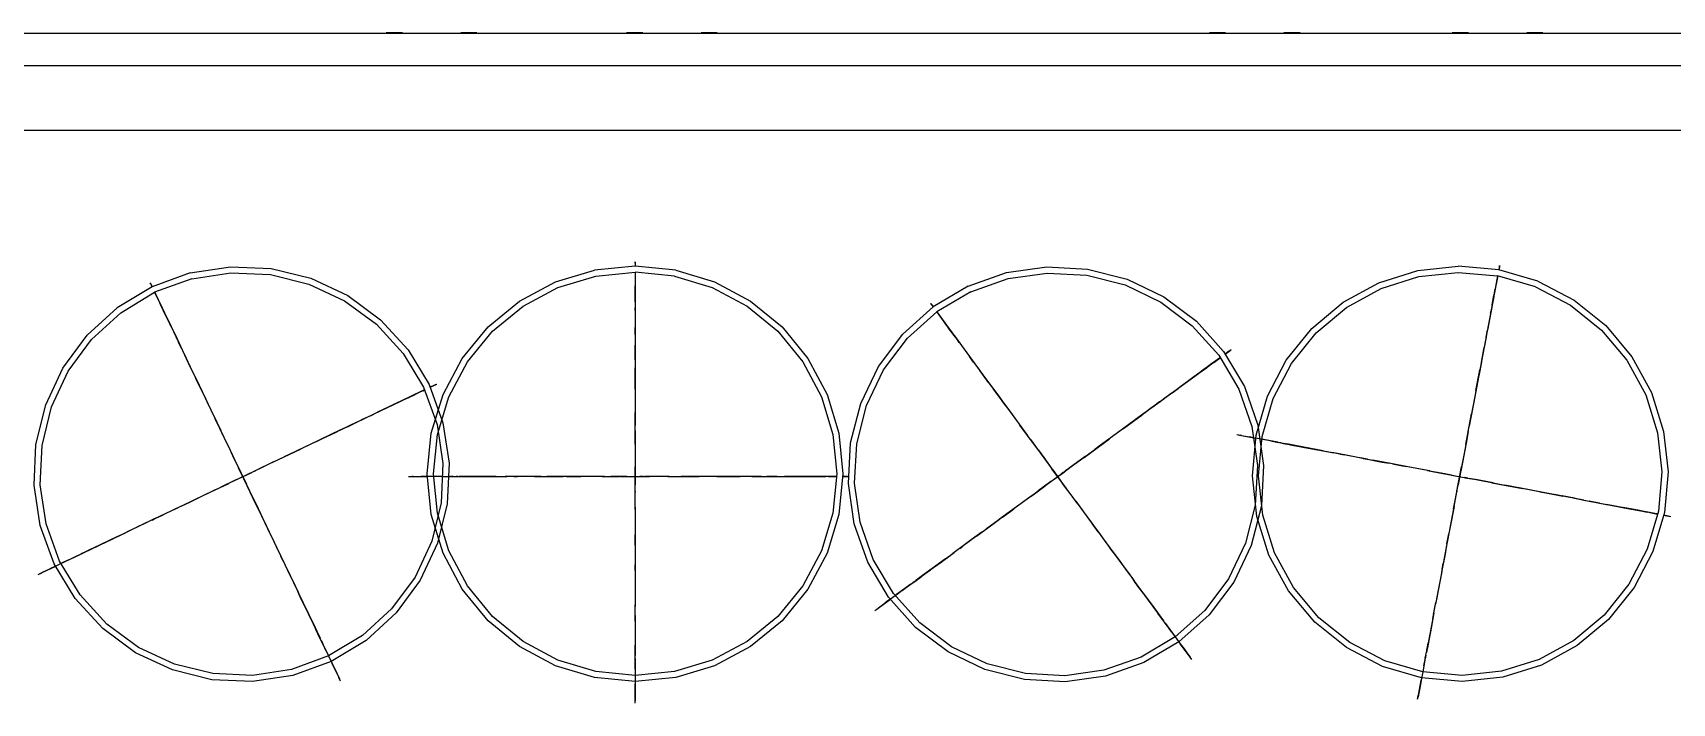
# Model space of a CAD drawing. Header units: metres. Extents: x -23 to 596, y -641 to 260.
# Drawn here: x 313.2 to 363.7, y -405 to -384.4 of the extents above; entities that cross this region are included whole.
import ezdxf

# ---------------------------------------------------------------- set-up
doc = ezdxf.new("R2010")
doc.units = ezdxf.units.M

msp = doc.modelspace()

# ---------------------------------------------------------------- linework, layer by layer
for p, q in [((272.294, -384.392), (397.281, -384.392)), ((324.128, -384.381), (324.128, -384.392)), ((324.628, -384.381), (324.128, -384.381)), ((324.628, -384.392), (324.628, -384.381)), ((326.421, -384.381), (326.421, -384.392)), ((326.921, -384.381), (326.421, -384.381)), ((326.921, -384.392), (326.921, -384.381)), ((331.533, -384.381), (331.533, -384.392)), ((332.033, -384.381), (331.533, -384.381)), ((332.033, -384.392), (332.033, -384.381)), ((333.826, -384.381), (333.826, -384.392)), ((334.326, -384.381), (333.826, -384.381)), ((334.326, -384.392), (334.326, -384.381)), ((349.485, -384.381), (349.485, -384.392)), ((349.985, -384.381), (349.485, -384.381)), ((349.985, -384.392), (349.985, -384.381)), ((351.778, -384.381), (351.778, -384.392)), ((352.278, -384.381), (351.778, -384.381)), ((352.278, -384.392), (352.278, -384.381)), ((356.968, -384.381), (356.968, -384.392)), ((357.468, -384.381), (356.968, -384.381)), ((357.468, -384.392), (357.468, -384.381)), ((359.261, -384.381), (359.261, -384.392)), ((359.761, -384.381), (359.261, -384.381)), ((359.761, -384.392), (359.761, -384.381)), ((273.294, -385.392), (397.281, -385.392)), ((328.603, -385.392), (328.603, -385.392)), ((328.603, -385.392), (329.603, -385.392)), ((329.603, -385.392), (329.603, -385.392)), ((353.96, -385.392), (353.96, -385.392)), ((353.96, -385.392), (354.96, -385.392)), ((354.96, -385.392), (354.96, -385.392)), ((397.281, -387.393), (274.424, -387.393)), ((318.092, -391.782), (316.912, -392.21)), ((318.092, -391.782), (319.333, -391.593)), ((318.139, -391.966), (319.343, -391.782)), ((319.333, -391.593), (320.587, -391.649)), ((319.343, -391.782), (320.56, -391.837)), ((320.56, -391.837), (321.742, -392.128)), ((320.587, -391.649), (321.805, -391.949)), ((329.345, -392.063), (330.546, -391.698)), ((329.418, -392.238), (330.583, -391.884)), ((331.795, -391.575), (330.546, -391.698)), ((330.583, -391.884), (331.795, -391.765)), ((331.795, -391.442), (331.795, -391.575)), ((331.795, -391.482), (331.795, -391.442)), ((331.795, -391.482), (331.795, -391.575)), ((331.795, -391.522), (331.795, -391.575)), ((331.795, -391.522), (331.795, -391.522)), ((331.795, -391.522), (331.795, -391.575)), ((333.044, -391.698), (331.795, -391.575)), ((333.007, -391.884), (331.795, -391.765)), ((331.795, -391.765), (331.795, -391.879)), ((331.795, -391.765), (331.795, -392.184)), ((331.795, -391.765), (331.795, -391.813)), ((331.795, -391.765), (331.795, -391.919)), ((331.795, -391.765), (331.795, -391.919)), ((331.795, -391.765), (331.795, -392.104)), ((331.795, -391.813), (331.795, -392.224)), ((331.795, -391.879), (331.795, -392.568)), ((333.007, -391.884), (334.172, -392.238)), ((333.044, -391.698), (334.245, -392.063)), ((342.056, -392.192), (343.24, -391.775)), ((343.24, -391.775), (344.483, -391.598)), ((343.285, -391.959), (344.491, -391.787)), ((344.483, -391.598), (345.736, -391.667)), ((344.491, -391.787), (345.707, -391.854)), ((345.707, -391.854), (346.887, -392.156)), ((345.736, -391.667), (346.951, -391.978)), ((354.706, -392.088), (355.904, -391.712)), ((354.781, -392.262), (355.943, -391.898)), ((355.904, -391.712), (357.152, -391.577)), ((355.943, -391.898), (357.153, -391.767)), ((358.402, -391.688), (357.152, -391.577)), ((357.153, -391.767), (358.366, -391.874)), ((358.366, -391.874), (358.289, -392.286)), ((358.366, -391.874), (358.303, -392.208)), ((358.366, -391.874), (358.338, -392.026)), ((358.366, -391.874), (358.338, -392.026)), ((358.366, -391.874), (358.345, -391.987)), ((358.366, -391.874), (358.357, -391.922)), ((359.535, -392.217), (358.366, -391.874)), ((358.426, -391.557), (358.402, -391.688)), ((358.419, -391.596), (358.402, -391.688)), ((358.412, -391.635), (358.402, -391.688)), ((358.412, -391.635), (358.402, -391.688)), ((359.606, -392.041), (358.402, -391.688)), ((358.412, -391.635), (358.412, -391.635)), ((358.419, -391.596), (358.426, -391.557)), ((316.912, -392.21), (315.839, -392.859)), ((315.952, -393.011), (316.994, -392.38)), ((316.855, -392.089), (316.912, -392.21)), ((316.872, -392.125), (316.855, -392.089)), ((316.872, -392.125), (316.912, -392.21)), ((316.889, -392.161), (316.912, -392.21)), ((316.889, -392.161), (316.889, -392.161)), ((316.889, -392.161), (316.912, -392.21)), ((318.139, -391.966), (316.994, -392.38)), ((316.994, -392.38), (317.043, -392.484)), ((316.994, -392.38), (317.175, -392.759)), ((316.994, -392.38), (317.015, -392.424)), ((316.994, -392.38), (317.06, -392.52)), ((316.994, -392.38), (317.06, -392.52)), ((316.994, -392.38), (317.14, -392.687)), ((321.742, -392.128), (322.845, -392.644)), ((321.805, -391.949), (322.942, -392.481)), ((328.238, -392.654), (329.345, -392.063)), ((328.344, -392.812), (329.418, -392.238)), ((331.795, -392.104), (331.795, -392.859)), ((331.795, -392.224), (331.795, -392.184)), ((331.795, -392.422), (331.795, -392.184)), ((331.795, -392.184), (331.795, -392.714)), ((331.795, -392.674), (331.795, -392.383)), ((331.795, -392.568), (331.795, -392.383)), ((334.172, -392.238), (335.247, -392.812)), ((334.245, -392.063), (335.352, -392.654)), ((342.056, -392.192), (340.976, -392.831)), ((342.136, -392.363), (341.088, -392.984)), ((342.136, -392.363), (343.285, -391.959)), ((346.887, -392.156), (347.985, -392.683)), ((346.951, -391.978), (348.083, -392.521)), ((353.605, -392.69), (354.706, -392.088)), ((353.712, -392.847), (354.781, -392.262)), ((358.303, -392.208), (358.163, -392.95)), ((358.289, -392.286), (358.19, -392.807)), ((358.345, -391.987), (358.217, -392.664)), ((358.244, -392.52), (358.289, -392.286)), ((358.357, -391.922), (358.281, -392.325)), ((358.281, -392.325), (358.289, -392.286)), ((359.535, -392.217), (360.615, -392.78)), ((359.606, -392.041), (360.718, -392.622)), ((314.912, -393.706), (315.839, -392.859)), ((317.015, -392.424), (317.192, -392.794)), ((317.043, -392.484), (317.34, -393.105)), ((317.14, -392.687), (317.466, -393.368)), ((317.192, -392.794), (317.175, -392.759)), ((317.278, -392.974), (317.175, -392.759)), ((317.175, -392.759), (317.403, -393.237)), ((322.845, -392.644), (323.826, -393.366)), ((322.942, -392.481), (323.953, -393.225)), ((327.268, -393.45), (328.238, -392.654)), ((327.402, -393.584), (328.344, -392.812)), ((331.795, -392.422), (331.795, -392.939)), ((331.795, -392.674), (331.795, -392.913)), ((331.795, -392.687), (331.795, -392.714)), ((331.795, -392.687), (331.795, -393.336)), ((331.795, -392.939), (331.795, -392.859)), ((331.795, -392.913), (331.795, -393.465)), ((335.247, -392.812), (336.188, -393.584)), ((335.352, -392.654), (336.322, -393.45)), ((340.976, -392.831), (340.042, -393.668)), ((340.897, -392.723), (340.976, -392.831)), ((340.921, -392.756), (340.897, -392.723)), ((340.921, -392.756), (340.976, -392.831)), ((340.944, -392.788), (340.976, -392.831)), ((340.944, -392.788), (340.944, -392.788)), ((340.944, -392.788), (340.976, -392.831)), ((347.985, -392.683), (348.959, -393.414)), ((348.083, -392.521), (349.087, -393.274)), ((352.643, -393.496), (353.605, -392.69)), ((352.778, -393.628), (353.712, -392.847)), ((358.195, -392.781), (358.075, -393.418)), ((358.244, -392.52), (358.148, -393.028)), ((358.198, -392.768), (358.153, -393.003)), ((358.195, -392.781), (358.19, -392.807)), ((358.198, -392.768), (358.252, -392.481)), ((358.217, -392.664), (358.252, -392.481)), ((360.615, -392.78), (361.563, -393.544)), ((360.718, -392.622), (361.696, -393.409)), ((315.053, -393.832), (315.952, -393.011)), ((317.386, -393.201), (317.26, -392.938)), ((317.34, -393.105), (317.26, -392.938)), ((317.278, -392.974), (317.5, -393.44)), ((317.386, -393.201), (317.489, -393.416)), ((317.392, -393.213), (317.403, -393.237)), ((317.392, -393.213), (317.672, -393.798)), ((317.5, -393.44), (317.466, -393.368)), ((317.489, -393.416), (317.727, -393.914)), ((323.826, -393.366), (324.648, -394.265)), ((323.953, -393.225), (324.799, -394.151)), ((331.795, -393.336), (331.795, -394.17)), ((340.181, -393.796), (341.088, -392.984)), ((341.088, -392.984), (341.156, -393.076)), ((341.088, -392.984), (341.336, -393.322)), ((341.088, -392.984), (341.117, -393.023)), ((341.088, -392.984), (341.179, -393.108)), ((341.088, -392.984), (341.179, -393.108)), ((341.088, -392.984), (341.289, -393.258)), ((341.117, -393.023), (341.359, -393.354)), ((341.156, -393.076), (341.563, -393.631)), ((341.289, -393.258), (341.735, -393.866)), ((341.359, -393.354), (341.336, -393.322)), ((341.477, -393.514), (341.336, -393.322)), ((341.336, -393.322), (341.649, -393.749)), ((348.959, -393.414), (349.772, -394.321)), ((349.087, -393.274), (349.924, -394.209)), ((358.075, -393.418), (357.92, -394.238)), ((358.153, -393.003), (358.051, -393.545)), ((358.148, -393.028), (358.163, -392.95)), ((361.696, -393.409), (362.501, -394.371)), ((314.169, -394.717), (314.912, -393.706)), ((314.331, -394.813), (315.053, -393.832)), ((317.672, -393.798), (318.031, -394.551)), ((317.822, -394.114), (317.727, -393.914)), ((326.472, -394.421), (327.268, -393.45)), ((326.63, -394.526), (327.402, -393.584)), ((331.795, -393.686), (331.795, -393.465)), ((331.795, -393.686), (331.795, -394.007)), ((336.188, -393.584), (336.961, -394.526)), ((336.322, -393.45), (337.118, -394.421)), ((339.288, -394.672), (340.042, -393.668)), ((339.45, -394.771), (340.181, -393.796)), ((341.626, -393.717), (341.453, -393.482)), ((341.563, -393.631), (341.453, -393.482)), ((341.477, -393.514), (341.782, -393.93)), ((341.626, -393.717), (341.767, -393.91)), ((341.634, -393.728), (341.649, -393.749)), ((341.634, -393.728), (342.017, -394.251)), ((341.782, -393.93), (341.735, -393.866)), ((341.767, -393.91), (342.093, -394.355)), ((351.856, -394.473), (352.643, -393.496)), ((352.015, -394.577), (352.778, -393.628)), ((358.01, -393.762), (357.95, -394.078)), ((358.01, -393.762), (358.051, -393.545)), ((361.563, -393.544), (362.345, -394.478)), ((317.822, -394.114), (317.961, -394.404)), ((318.159, -394.819), (317.961, -394.404)), ((324.648, -394.265), (325.278, -395.307)), ((324.799, -394.151), (325.449, -395.225)), ((325.881, -395.527), (326.472, -394.421)), ((331.795, -394.467), (331.795, -394.007)), ((331.795, -394.17), (331.795, -394.713)), ((337.118, -394.421), (337.71, -395.527)), ((342.017, -394.251), (342.51, -394.924)), ((342.224, -394.533), (342.093, -394.355)), ((349.8, -394.407), (349.245, -394.814)), ((349.816, -394.396), (349.522, -394.611)), ((349.816, -394.396), (349.555, -394.587)), ((349.619, -394.54), (349.816, -394.396)), ((349.816, -394.396), (349.768, -394.431)), ((349.768, -394.431), (349.816, -394.396)), ((349.772, -394.321), (350.392, -395.369)), ((349.816, -394.396), (349.8, -394.407)), ((349.924, -394.209), (350.563, -395.289)), ((349.969, -394.284), (350.153, -394.149)), ((349.969, -394.284), (350.121, -394.172)), ((349.969, -394.284), (350.089, -394.196)), ((350.089, -394.196), (349.969, -394.284)), ((350.089, -394.196), (350.089, -394.196)), ((350.121, -394.172), (350.153, -394.149)), ((357.92, -394.238), (357.819, -394.772)), ((357.865, -394.53), (357.95, -394.078)), ((362.501, -394.371), (363.104, -395.472)), ((313.637, -395.853), (314.169, -394.717)), ((313.815, -395.916), (314.331, -394.813)), ((318.031, -394.551), (318.265, -395.041)), ((318.159, -394.819), (318.326, -395.167)), ((326.056, -395.6), (326.63, -394.526)), ((331.795, -394.467), (331.795, -394.854)), ((331.795, -394.833), (331.795, -394.713)), ((331.795, -394.725), (331.795, -395.783)), ((331.795, -394.725), (331.795, -395.093)), ((331.795, -395.362), (331.795, -394.833)), ((331.795, -394.854), (331.795, -395.093)), ((336.961, -394.526), (337.535, -395.6)), ((338.746, -395.804), (339.288, -394.672)), ((338.924, -395.869), (339.45, -394.771)), ((342.224, -394.533), (342.414, -394.792)), ((342.686, -395.163), (342.414, -394.792)), ((342.51, -394.924), (342.832, -395.362)), ((348.625, -395.269), (349.149, -394.885)), ((349.362, -394.728), (348.946, -395.034)), ((349.159, -394.877), (348.966, -395.019)), ((349.619, -394.54), (349.01, -394.987)), ((349.555, -394.587), (349.127, -394.901)), ((349.149, -394.885), (349.127, -394.901)), ((349.159, -394.877), (349.394, -394.705)), ((349.394, -394.705), (349.245, -394.814)), ((349.362, -394.728), (349.555, -394.587)), ((349.555, -394.587), (349.522, -394.611)), ((351.275, -395.586), (351.856, -394.473)), ((351.451, -395.656), (352.015, -394.577)), ((357.817, -394.783), (357.62, -395.822)), ((357.698, -395.409), (357.797, -394.889)), ((357.817, -394.783), (357.748, -395.144)), ((357.793, -394.909), (357.748, -395.144)), ((357.865, -394.53), (357.793, -394.909)), ((357.797, -394.889), (357.819, -394.772)), ((362.345, -394.478), (362.929, -395.546)), ((318.317, -395.148), (318.265, -395.041)), ((318.27, -395.051), (318.726, -396.006)), ((318.27, -395.051), (318.429, -395.383)), ((318.545, -395.626), (318.317, -395.148)), ((318.326, -395.167), (318.429, -395.383)), ((325.29, -395.397), (324.669, -395.694)), ((325.308, -395.389), (324.979, -395.546)), ((325.308, -395.389), (325.015, -395.528)), ((325.087, -395.494), (325.308, -395.389)), ((325.308, -395.389), (325.254, -395.414)), ((325.254, -395.414), (325.308, -395.389)), ((325.278, -395.307), (325.693, -396.452)), ((325.308, -395.389), (325.29, -395.397)), ((325.449, -395.225), (325.876, -396.405)), ((325.479, -395.307), (325.684, -395.209)), ((325.479, -395.307), (325.649, -395.226)), ((325.479, -395.307), (325.613, -395.243)), ((325.613, -395.243), (325.479, -395.307)), ((325.613, -395.243), (325.613, -395.243)), ((325.649, -395.226), (325.684, -395.209)), ((331.795, -395.362), (331.795, -395.548)), ((342.686, -395.163), (342.914, -395.475)), ((342.902, -395.458), (342.832, -395.362)), ((342.838, -395.371), (343.464, -396.224)), ((342.838, -395.371), (343.056, -395.668)), ((347.952, -395.762), (348.625, -395.269)), ((348.343, -395.475), (348.521, -395.345)), ((348.966, -395.019), (348.521, -395.345)), ((349.01, -394.987), (348.946, -395.034)), ((350.392, -395.369), (350.796, -396.518)), ((350.563, -395.289), (350.98, -396.473)), ((357.698, -395.409), (357.664, -395.592)), ((313.336, -397.072), (313.637, -395.853)), ((313.524, -397.099), (313.815, -395.916)), ((318.545, -395.626), (318.625, -395.794)), ((318.625, -395.794), (318.905, -396.379)), ((324.357, -395.843), (323.86, -396.081)), ((323.976, -396.025), (324.561, -395.745)), ((324.8, -395.631), (324.334, -395.854)), ((324.406, -395.82), (324.334, -395.854)), ((324.573, -395.74), (324.357, -395.843)), ((325.087, -395.494), (324.406, -395.82)), ((325.015, -395.528), (324.537, -395.757)), ((324.561, -395.745), (324.537, -395.757)), ((324.573, -395.74), (324.836, -395.614)), ((324.836, -395.614), (324.669, -395.694)), ((324.8, -395.631), (325.015, -395.528)), ((325.015, -395.528), (324.979, -395.546)), ((325.516, -396.728), (325.881, -395.527)), ((325.702, -396.765), (326.056, -395.6)), ((331.795, -395.548), (331.795, -396.197)), ((331.795, -395.783), (331.795, -396.482)), ((337.535, -395.6), (337.888, -396.765)), ((337.71, -395.527), (338.074, -396.728)), ((338.434, -397.019), (338.746, -395.804)), ((338.621, -397.048), (338.924, -395.869)), ((343.215, -395.885), (342.902, -395.458)), ((342.914, -395.475), (343.056, -395.668)), ((343.215, -395.885), (343.325, -396.035)), ((347.713, -395.937), (347.401, -396.166)), ((347.952, -395.762), (347.514, -396.083)), ((347.713, -395.937), (348.084, -395.666)), ((348.343, -395.475), (348.084, -395.666)), ((350.922, -396.79), (351.275, -395.586)), ((351.108, -396.825), (351.451, -395.656)), ((357.62, -395.822), (357.491, -396.509)), ((357.664, -395.592), (357.543, -396.229)), ((362.929, -395.546), (363.294, -396.708)), ((363.104, -395.472), (363.479, -396.67)), ((318.726, -396.006), (319.028, -396.636)), ((318.859, -396.284), (318.905, -396.379)), ((319.276, -397.156), (318.859, -396.284)), ((323.223, -396.385), (322.733, -396.619)), ((322.955, -396.513), (323.37, -396.315)), ((323.223, -396.385), (323.976, -396.025)), ((323.66, -396.176), (323.37, -396.315)), ((323.66, -396.176), (323.86, -396.081)), ((325.693, -396.452), (325.876, -397.656)), ((325.876, -396.405), (326.066, -397.646)), ((331.795, -396.091), (331.795, -396.197)), ((331.795, -397.058), (331.795, -396.091)), ((343.325, -396.035), (343.709, -396.558)), ((343.464, -396.224), (343.877, -396.788)), ((347.505, -396.09), (346.652, -396.715)), ((346.991, -396.467), (347.418, -396.153)), ((347.505, -396.09), (347.209, -396.307)), ((347.209, -396.307), (347.401, -396.166)), ((347.514, -396.083), (347.418, -396.153)), ((357.384, -397.075), (357.563, -396.125)), ((357.563, -396.125), (357.543, -396.229)), ((319.099, -396.786), (319.028, -396.636)), ((319.099, -396.786), (319.258, -397.117)), ((322.723, -396.624), (321.768, -397.08)), ((321.98, -396.979), (322.147, -396.899)), ((322.147, -396.899), (322.625, -396.671)), ((322.723, -396.624), (322.391, -396.783)), ((322.391, -396.783), (322.606, -396.68)), ((322.955, -396.513), (322.606, -396.68)), ((322.733, -396.619), (322.625, -396.671)), ((325.393, -397.977), (325.516, -396.728)), ((325.583, -397.977), (325.702, -396.765)), ((331.795, -396.647), (331.795, -396.482)), ((331.795, -396.647), (331.795, -397.015)), ((337.888, -396.765), (338.008, -397.977)), ((338.074, -396.728), (338.197, -397.977)), ((343.646, -396.473), (343.709, -396.558)), ((344.217, -397.252), (343.646, -396.473)), ((343.975, -396.921), (343.877, -396.788)), ((343.975, -396.921), (344.192, -397.218)), ((345.624, -397.469), (346.404, -396.897)), ((346.652, -396.715), (346.088, -397.128)), ((346.841, -396.576), (346.318, -396.96)), ((346.318, -396.96), (346.404, -396.897)), ((346.841, -396.576), (346.991, -396.467)), ((350.334, -396.767), (350.412, -396.782)), ((350.334, -396.767), (350.451, -396.789)), ((350.412, -396.782), (350.464, -396.791)), ((350.477, -396.794), (350.451, -396.789)), ((350.464, -396.791), (350.919, -396.878)), ((350.477, -396.794), (350.724, -396.841)), ((350.845, -396.863), (350.724, -396.841)), ((350.796, -396.518), (350.968, -397.724)), ((350.811, -398.04), (350.922, -396.79)), ((351.18, -396.927), (350.919, -396.878)), ((350.98, -396.473), (351.157, -397.715)), ((351.001, -398.038), (351.108, -396.825)), ((351.154, -396.922), (351.101, -396.912)), ((351.596, -397.005), (351.154, -396.922)), ((351.364, -396.962), (351.18, -396.927)), ((357.46, -396.672), (357.392, -397.033)), ((357.46, -396.672), (357.491, -396.509)), ((363.294, -396.708), (363.425, -397.919)), ((363.479, -396.67), (363.614, -397.917)), ((313.28, -398.326), (313.336, -397.072)), ((313.469, -398.315), (313.524, -397.099)), ((319.258, -397.117), (319.52, -397.665)), ((319.276, -397.156), (319.396, -397.407)), ((319.396, -397.407), (319.579, -397.789)), ((320.618, -397.63), (321.49, -397.213)), ((320.656, -397.612), (320.988, -397.453)), ((321.138, -397.382), (320.988, -397.453)), ((321.768, -397.08), (321.138, -397.382)), ((321.98, -396.979), (321.395, -397.259)), ((321.395, -397.259), (321.49, -397.213)), ((331.795, -397.015), (331.795, -397.622)), ((331.795, -397.058), (331.795, -397.336)), ((331.795, -397.336), (331.795, -397.76)), ((338.365, -398.273), (338.434, -397.019)), ((338.555, -398.264), (338.621, -397.048)), ((344.192, -397.218), (344.551, -397.707)), ((344.217, -397.252), (344.382, -397.477)), ((345.658, -397.444), (345.169, -397.803)), ((345.658, -397.444), (345.955, -397.226)), ((346.088, -397.128), (345.955, -397.226)), ((351.364, -396.962), (351.614, -397.009)), ((351.596, -397.005), (351.921, -397.067)), ((351.689, -397.023), (351.614, -397.009)), ((351.689, -397.023), (351.82, -397.048)), ((351.765, -397.037), (352.069, -397.095)), ((351.765, -397.037), (351.82, -397.048)), ((351.776, -397.039), (352.058, -397.093)), ((351.83, -397.05), (351.776, -397.039)), ((351.83, -397.05), (352.069, -397.095)), ((351.843, -397.052), (352.091, -397.099)), ((351.843, -397.052), (351.869, -397.057)), ((352.13, -397.106), (351.869, -397.057)), ((352.429, -397.163), (351.921, -397.067)), ((352.058, -397.093), (352.416, -397.16)), ((352.091, -397.099), (352.429, -397.163)), ((352.13, -397.106), (352.13, -397.106)), ((352.989, -397.269), (352.13, -397.106)), ((352.416, -397.16), (352.817, -397.236)), ((352.817, -397.236), (353.164, -397.302)), ((352.947, -397.261), (353.316, -397.33)), ((352.947, -397.261), (353.164, -397.302)), ((352.989, -397.269), (353.262, -397.32)), ((353.509, -397.367), (353.262, -397.32)), ((353.696, -397.402), (353.316, -397.33)), ((353.522, -397.369), (353.509, -397.367)), ((353.522, -397.369), (353.639, -397.392)), ((354.108, -397.48), (353.639, -397.392)), ((353.956, -397.451), (353.696, -397.402)), ((354.227, -397.503), (353.956, -397.451)), ((357.332, -397.348), (357.253, -397.765)), ((357.392, -397.033), (357.279, -397.63)), ((357.384, -397.075), (357.332, -397.348)), ((319.303, -398.258), (319.985, -397.933)), ((319.479, -398.174), (319.941, -397.953)), ((319.52, -397.665), (319.635, -397.906)), ((319.904, -398.47), (319.579, -397.789)), ((319.599, -397.832), (319.821, -398.295)), ((319.599, -397.832), (319.599, -397.832)), ((319.619, -397.873), (319.599, -397.832)), ((319.646, -397.931), (319.619, -397.873)), ((319.635, -397.906), (319.646, -397.931)), ((319.868, -397.988), (320.109, -397.873)), ((319.941, -397.953), (319.901, -397.972)), ((319.941, -397.953), (319.941, -397.953)), ((320.367, -397.75), (319.985, -397.933)), ((320.656, -397.612), (320.109, -397.873)), ((320.618, -397.63), (320.367, -397.75)), ((325.876, -397.656), (325.822, -398.872)), ((326.066, -397.646), (326.009, -398.9)), ((331.795, -397.622), (331.795, -397.889)), ((331.795, -398.515), (331.795, -397.76)), ((331.795, -397.807), (331.795, -398.32)), ((331.795, -397.807), (331.795, -397.807)), ((331.795, -397.852), (331.795, -397.807)), ((331.795, -397.916), (331.795, -397.852)), ((331.795, -397.889), (331.795, -397.916)), ((344.382, -397.477), (344.632, -397.818)), ((344.449, -398.33), (345.058, -397.884)), ((344.551, -397.707), (344.709, -397.923)), ((344.606, -398.215), (345.019, -397.912)), ((345.079, -398.427), (344.632, -397.818)), ((344.661, -397.857), (344.964, -398.271)), ((344.661, -397.857), (344.661, -397.857)), ((344.687, -397.893), (344.661, -397.857)), ((344.725, -397.945), (344.687, -397.893)), ((344.709, -397.923), (344.725, -397.945)), ((344.983, -397.939), (344.931, -397.977)), ((344.931, -397.977), (344.954, -397.96)), ((344.954, -397.96), (345.169, -397.803)), ((345.019, -397.912), (344.983, -397.939)), ((345.019, -397.912), (345.019, -397.912)), ((345.399, -397.633), (345.058, -397.884)), ((345.624, -397.469), (345.399, -397.633)), ((350.968, -397.724), (350.901, -398.94)), ((351.157, -397.715), (351.088, -398.968)), ((354.355, -397.527), (354.108, -397.48)), ((354.151, -397.488), (354.249, -397.507)), ((354.281, -397.513), (354.151, -397.488)), ((354.227, -397.503), (354.411, -397.537)), ((354.249, -397.507), (354.813, -397.613)), ((354.281, -397.513), (354.411, -397.537)), ((354.355, -397.527), (354.524, -397.559)), ((354.85, -397.62), (354.524, -397.559)), ((354.813, -397.613), (355.019, -397.652)), ((355.123, -397.672), (354.85, -397.62)), ((355.648, -397.771), (355.019, -397.652)), ((355.123, -397.672), (355.435, -397.731)), ((355.435, -397.731), (355.552, -397.753)), ((356.203, -397.876), (355.552, -397.753)), ((356.272, -397.889), (355.648, -397.771)), ((356.203, -397.876), (356.463, -397.925)), ((356.272, -397.889), (356.728, -397.975)), ((356.893, -398.006), (356.463, -397.925)), ((357.113, -398.507), (357.253, -397.765)), ((357.244, -397.812), (357.149, -398.316)), ((357.224, -397.919), (357.236, -397.856)), ((357.229, -397.892), (357.224, -397.919)), ((357.279, -397.63), (357.229, -397.892)), ((357.236, -397.856), (357.244, -397.812)), ((357.244, -397.812), (357.244, -397.812)), ((363.425, -397.919), (363.317, -399.132)), ((363.614, -397.917), (363.503, -399.167)), ((313.469, -399.566), (313.28, -398.326)), ((313.653, -399.519), (313.469, -398.315)), ((318.861, -398.469), (318.288, -398.744)), ((318.798, -398.5), (319.037, -398.386)), ((318.861, -398.469), (319.28, -398.27)), ((319.431, -398.197), (319.037, -398.386)), ((319.303, -398.258), (319.28, -398.27)), ((319.479, -398.174), (319.431, -398.197)), ((319.479, -398.174), (319.479, -398.174)), ((319.844, -398.343), (319.821, -398.295)), ((319.821, -398.295), (319.821, -398.295)), ((319.901, -397.972), (319.843, -398)), ((319.843, -398), (319.868, -397.988)), ((320.032, -398.737), (319.844, -398.343)), ((319.904, -398.47), (319.916, -398.494)), ((324.811, -398.064), (324.89, -398.064)), ((324.811, -398.064), (324.93, -398.064)), ((324.89, -398.064), (324.943, -398.064)), ((324.956, -398.064), (324.93, -398.064)), ((324.943, -398.064), (325.407, -398.064)), ((324.956, -398.064), (325.208, -398.064)), ((325.402, -398.064), (325.208, -398.064)), ((325.516, -399.226), (325.393, -397.977)), ((325.672, -398.064), (325.407, -398.064)), ((325.702, -399.189), (325.583, -397.977)), ((325.645, -398.064), (325.591, -398.064)), ((325.858, -398.064), (325.645, -398.064)), ((325.859, -398.064), (325.672, -398.064)), ((325.859, -398.064), (326.113, -398.064)), ((326.095, -398.064), (326.047, -398.064)), ((326.095, -398.064), (326.426, -398.064)), ((326.19, -398.064), (326.113, -398.064)), ((326.19, -398.064), (326.323, -398.064)), ((326.268, -398.064), (326.577, -398.064)), ((326.268, -398.064), (326.323, -398.064)), ((326.279, -398.064), (326.566, -398.064)), ((326.334, -398.064), (326.279, -398.064)), ((326.334, -398.064), (326.577, -398.064)), ((326.347, -398.064), (326.599, -398.064)), ((326.347, -398.064), (326.373, -398.064)), ((326.638, -398.064), (326.373, -398.064)), ((326.943, -398.064), (326.426, -398.064)), ((326.566, -398.064), (326.93, -398.064)), ((326.599, -398.064), (326.943, -398.064)), ((326.638, -398.064), (326.638, -398.064)), ((327.512, -398.064), (326.638, -398.064)), ((326.93, -398.064), (327.338, -398.064)), ((327.338, -398.064), (327.691, -398.064)), ((327.471, -398.064), (327.846, -398.064)), ((327.471, -398.064), (327.691, -398.064)), ((327.512, -398.064), (327.791, -398.064)), ((328.042, -398.064), (327.791, -398.064)), ((328.232, -398.064), (327.846, -398.064)), ((328.055, -398.064), (328.042, -398.064)), ((328.055, -398.064), (328.175, -398.064)), ((328.651, -398.064), (328.175, -398.064)), ((328.497, -398.064), (328.232, -398.064)), ((328.773, -398.064), (328.497, -398.064)), ((328.903, -398.064), (328.651, -398.064)), ((328.696, -398.064), (328.795, -398.064)), ((328.828, -398.064), (328.696, -398.064)), ((328.773, -398.064), (328.96, -398.064)), ((328.795, -398.064), (329.369, -398.064)), ((328.828, -398.064), (328.96, -398.064)), ((328.903, -398.064), (329.075, -398.064)), ((329.406, -398.064), (329.075, -398.064)), ((329.369, -398.064), (329.579, -398.064)), ((329.684, -398.064), (329.406, -398.064)), ((330.219, -398.064), (329.579, -398.064)), ((329.684, -398.064), (330.002, -398.064)), ((330.002, -398.064), (330.122, -398.064)), ((330.784, -398.064), (330.122, -398.064)), ((330.854, -398.064), (330.219, -398.064)), ((330.784, -398.064), (331.049, -398.064)), ((330.854, -398.064), (331.318, -398.064)), ((331.486, -398.064), (331.049, -398.064)), ((331.344, -398.064), (331.318, -398.064)), ((331.344, -398.064), (332.099, -398.064)), ((331.539, -398.064), (331.486, -398.064)), ((331.539, -398.064), (331.539, -398.064)), ((331.539, -398.064), (332.052, -398.064)), ((331.795, -398.373), (331.795, -398.32)), ((331.795, -398.32), (331.795, -398.32)), ((331.795, -398.81), (331.795, -398.373)), ((332.007, -398.064), (331.943, -398.064)), ((331.943, -398.064), (331.97, -398.064)), ((331.97, -398.064), (332.237, -398.064)), ((332.052, -398.064), (332.007, -398.064)), ((332.052, -398.064), (332.052, -398.064)), ((332.523, -398.064), (332.099, -398.064)), ((332.844, -398.064), (332.237, -398.064)), ((332.801, -398.064), (332.523, -398.064)), ((332.801, -398.064), (333.768, -398.064)), ((332.844, -398.064), (333.212, -398.064)), ((333.377, -398.064), (333.212, -398.064)), ((334.076, -398.064), (333.377, -398.064)), ((334.311, -398.064), (333.662, -398.064)), ((333.662, -398.064), (333.768, -398.064)), ((335.134, -398.064), (334.076, -398.064)), ((334.311, -398.064), (334.496, -398.064)), ((334.496, -398.064), (335.026, -398.064)), ((335.134, -398.064), (334.766, -398.064)), ((334.766, -398.064), (335.005, -398.064)), ((335.392, -398.064), (335.005, -398.064)), ((335.145, -398.064), (335.026, -398.064)), ((335.688, -398.064), (335.145, -398.064)), ((335.392, -398.064), (335.851, -398.064)), ((335.688, -398.064), (336.523, -398.064)), ((336.173, -398.064), (335.851, -398.064)), ((336.173, -398.064), (336.394, -398.064)), ((336.946, -398.064), (336.394, -398.064)), ((336.523, -398.064), (337.172, -398.064)), ((337, -398.064), (336.92, -398.064)), ((337.437, -398.064), (336.92, -398.064)), ((337.185, -398.064), (336.946, -398.064)), ((337.754, -398.064), (337, -398.064)), ((337.675, -398.064), (337.145, -398.064)), ((337.172, -398.064), (337.145, -398.064)), ((337.185, -398.064), (337.476, -398.064)), ((337.476, -398.064), (337.291, -398.064)), ((337.98, -398.064), (337.291, -398.064)), ((337.437, -398.064), (337.675, -398.064)), ((337.675, -398.064), (337.635, -398.064)), ((337.999, -398.064), (337.635, -398.064)), ((337.999, -398.064), (337.675, -398.064)), ((337.754, -398.064), (337.999, -398.064)), ((338.008, -397.977), (337.888, -399.189)), ((337.999, -398.064), (337.94, -398.064)), ((337.94, -398.064), (337.999, -398.064)), ((337.999, -398.064), (337.98, -398.064)), ((338.197, -397.977), (338.074, -399.226)), ((338.188, -398.064), (338.337, -398.064)), ((338.337, -398.064), (338.188, -398.064)), ((338.188, -398.064), (338.377, -398.064)), ((338.188, -398.064), (338.377, -398.064)), ((338.337, -398.064), (338.337, -398.064)), ((338.543, -399.515), (338.365, -398.273)), ((338.727, -399.47), (338.555, -398.264)), ((344.054, -398.62), (344.427, -398.346)), ((344.563, -398.247), (344.21, -398.505)), ((344.449, -398.33), (344.427, -398.346)), ((344.606, -398.215), (344.563, -398.247)), ((344.606, -398.215), (344.606, -398.215)), ((344.995, -398.313), (344.964, -398.271)), ((344.964, -398.271), (344.964, -398.271)), ((345.254, -398.666), (344.995, -398.313)), ((345.079, -398.427), (345.094, -398.449)), ((345.369, -398.823), (345.094, -398.449)), ((350.946, -399.288), (350.811, -398.04)), ((351.132, -399.249), (351.001, -398.038)), ((356.754, -397.98), (356.728, -397.975)), ((356.754, -397.98), (357.496, -398.12)), ((356.945, -398.016), (356.893, -398.006)), ((356.945, -398.016), (356.945, -398.016)), ((356.945, -398.016), (357.449, -398.111)), ((357.058, -398.797), (357.139, -398.368)), ((357.139, -398.368), (357.149, -398.316)), ((357.149, -398.316), (357.149, -398.316)), ((357.405, -398.103), (357.342, -398.091)), ((357.342, -398.091), (357.369, -398.096)), ((357.369, -398.096), (357.631, -398.146)), ((357.449, -398.111), (357.405, -398.103)), ((357.449, -398.111), (357.449, -398.111)), ((357.912, -398.199), (357.496, -398.12)), ((358.227, -398.259), (357.631, -398.146)), ((358.185, -398.251), (357.912, -398.199)), ((358.185, -398.251), (359.135, -398.43)), ((358.227, -398.259), (358.589, -398.327)), ((358.752, -398.358), (358.589, -398.327)), ((359.438, -398.487), (358.752, -398.358)), ((359.669, -398.531), (359.031, -398.41)), ((359.031, -398.41), (359.135, -398.43)), ((317.806, -398.974), (317.555, -399.094)), ((318.288, -398.744), (317.71, -399.02)), ((317.806, -398.974), (318.093, -398.837)), ((318.093, -398.837), (318.2, -398.785)), ((318.798, -398.5), (318.2, -398.785)), ((320.116, -398.913), (319.916, -398.494)), ((320.146, -398.976), (320.032, -398.737)), ((320.116, -398.913), (320.39, -399.486)), ((320.146, -398.976), (320.432, -399.574)), ((325.822, -398.872), (325.53, -400.055)), ((326.009, -398.9), (325.709, -400.118)), ((331.795, -398.515), (331.795, -398.541)), ((331.795, -399.005), (331.795, -398.541)), ((331.795, -399.075), (331.795, -398.81)), ((343.997, -398.662), (343.463, -399.053)), ((344.054, -398.62), (343.541, -398.996)), ((343.997, -398.662), (344.21, -398.505)), ((345.41, -398.879), (345.254, -398.666)), ((345.369, -398.823), (345.744, -399.335)), ((345.41, -398.879), (345.802, -399.414)), ((350.901, -398.94), (350.599, -400.119)), ((351.088, -398.968), (350.777, -400.184)), ((357.009, -399.058), (357.058, -398.797)), ((357.022, -398.988), (357.108, -398.533)), ((357.113, -398.507), (357.108, -398.533)), ((360.478, -398.684), (359.438, -398.487)), ((359.669, -398.531), (359.851, -398.565)), ((359.851, -398.565), (360.372, -398.664)), ((360.478, -398.684), (360.116, -398.615)), ((360.116, -398.615), (360.351, -398.66)), ((360.731, -398.732), (360.351, -398.66)), ((360.489, -398.686), (360.372, -398.664)), ((361.022, -398.787), (360.489, -398.686)), ((360.731, -398.732), (361.183, -398.817)), ((361.022, -398.787), (361.842, -398.942)), ((361.499, -398.877), (361.183, -398.817)), ((361.499, -398.877), (361.716, -398.918)), ((362.258, -399.02), (361.716, -398.918)), ((361.842, -398.942), (362.48, -399.062)), ((316.874, -399.419), (316.444, -399.625)), ((316.734, -399.486), (316.495, -399.6)), ((316.983, -399.367), (316.734, -399.486)), ((317.101, -399.311), (316.874, -399.419)), ((317.033, -399.343), (316.914, -399.4)), ((316.914, -399.4), (317.003, -399.357)), ((316.983, -399.367), (317.153, -399.286)), ((317.003, -399.357), (317.521, -399.11)), ((317.033, -399.343), (317.153, -399.286)), ((317.101, -399.311), (317.256, -399.237)), ((317.555, -399.094), (317.256, -399.237)), ((317.521, -399.11), (317.71, -399.02)), ((320.39, -399.486), (320.666, -400.064)), ((325.881, -400.427), (325.516, -399.226)), ((326.056, -400.355), (325.702, -399.189)), ((331.795, -399.005), (331.795, -399.64)), ((331.795, -399.075), (331.795, -399.737)), ((337.888, -399.189), (337.535, -400.355)), ((338.074, -399.226), (337.71, -400.427)), ((339.131, -400.619), (338.727, -399.47)), ((342.886, -399.476), (342.619, -399.672)), ((342.856, -399.498), (343.025, -399.374)), ((343.11, -399.312), (342.886, -399.476)), ((343.541, -398.996), (343.025, -399.374)), ((343.11, -399.312), (343.366, -399.124)), ((343.366, -399.124), (343.463, -399.053)), ((345.744, -399.335), (346.123, -399.851)), ((345.802, -399.414), (345.872, -399.51)), ((351.322, -400.485), (350.946, -399.288)), ((351.496, -400.411), (351.132, -399.249)), ((357.009, -399.058), (356.886, -399.708)), ((357.022, -398.988), (356.904, -399.613)), ((362.311, -399.03), (362.233, -399.015)), ((362.74, -399.111), (362.233, -399.015)), ((362.493, -399.065), (362.258, -399.02)), ((363.053, -399.17), (362.311, -399.03)), ((362.974, -399.156), (362.454, -399.057)), ((362.48, -399.062), (362.454, -399.057)), ((362.493, -399.065), (362.779, -399.119)), ((362.779, -399.119), (362.597, -399.084)), ((363.274, -399.212), (362.597, -399.084)), ((362.74, -399.111), (362.974, -399.156)), ((362.974, -399.156), (362.935, -399.148)), ((363.293, -399.216), (362.935, -399.148)), ((363.293, -399.216), (362.974, -399.156)), ((363.317, -399.132), (362.975, -400.301)), ((363.053, -399.17), (363.293, -399.216)), ((363.503, -399.167), (363.151, -400.372)), ((363.293, -399.216), (363.235, -399.205)), ((363.235, -399.205), (363.293, -399.216)), ((363.293, -399.216), (363.274, -399.212)), ((363.479, -399.251), (363.625, -399.279)), ((363.625, -399.279), (363.479, -399.251)), ((363.479, -399.251), (363.703, -399.293)), ((363.479, -399.251), (363.664, -399.286)), ((363.625, -399.279), (363.625, -399.279)), ((363.664, -399.286), (363.703, -399.293)), ((313.897, -400.746), (313.469, -399.566)), ((314.067, -400.664), (313.653, -399.519)), ((315.846, -399.91), (315.057, -400.287)), ((315.32, -400.162), (315.689, -399.986)), ((315.689, -399.986), (316.007, -399.833)), ((315.808, -399.929), (316.147, -399.767)), ((315.808, -399.929), (316.007, -399.833)), ((315.846, -399.91), (316.097, -399.791)), ((316.324, -399.682), (316.097, -399.791)), ((316.495, -399.6), (316.147, -399.767)), ((316.336, -399.676), (316.324, -399.682)), ((316.336, -399.676), (316.444, -399.625)), ((320.432, -399.574), (320.483, -399.681)), ((320.62, -399.968), (320.483, -399.681)), ((320.62, -399.968), (320.74, -400.219)), ((331.795, -399.64), (331.795, -400.28)), ((331.795, -399.737), (331.795, -399.857)), ((331.795, -400.174), (331.795, -399.857)), ((338.959, -400.699), (338.543, -399.515)), ((342.277, -399.922), (341.892, -400.204)), ((342.375, -399.851), (342.152, -400.014)), ((342.48, -399.774), (342.277, -399.922)), ((342.419, -399.818), (342.313, -399.896)), ((342.313, -399.896), (342.393, -399.838)), ((342.375, -399.851), (342.526, -399.74)), ((342.393, -399.838), (342.856, -399.498)), ((342.419, -399.818), (342.526, -399.74)), ((342.48, -399.774), (342.619, -399.672)), ((346.06, -399.766), (345.872, -399.51)), ((346.06, -399.766), (346.225, -399.99)), ((346.123, -399.851), (346.247, -400.021)), ((346.225, -399.99), (346.42, -400.257)), ((356.904, -399.613), (356.785, -400.242)), ((356.805, -400.138), (356.864, -399.825)), ((356.886, -399.708), (356.864, -399.825)), ((314.567, -400.521), (314.866, -400.379)), ((314.653, -400.481), (314.583, -400.514)), ((314.653, -400.481), (314.773, -400.423)), ((314.723, -400.447), (315.002, -400.314)), ((314.723, -400.447), (314.773, -400.423)), ((314.733, -400.442), (314.992, -400.319)), ((314.783, -400.419), (314.733, -400.442)), ((314.783, -400.419), (315.002, -400.314)), ((314.794, -400.413), (315.022, -400.304)), ((314.794, -400.413), (314.818, -400.402)), ((315.057, -400.287), (314.818, -400.402)), ((315.332, -400.156), (314.866, -400.379)), ((314.992, -400.319), (315.32, -400.162)), ((315.022, -400.304), (315.332, -400.156)), ((315.057, -400.287), (315.057, -400.287)), ((320.666, -400.064), (320.756, -400.253)), ((320.74, -400.219), (320.883, -400.518)), ((320.756, -400.253), (321.004, -400.771)), ((325.53, -400.055), (325.014, -401.158)), ((325.709, -400.118), (325.177, -401.255)), ((326.472, -401.534), (325.881, -400.427)), ((326.63, -401.429), (326.056, -400.355)), ((331.795, -400.174), (331.795, -400.453)), ((331.795, -400.28), (331.795, -400.49)), ((331.795, -400.453), (331.795, -400.784)), ((331.795, -400.49), (331.795, -401.064)), ((337.535, -400.355), (336.961, -401.429)), ((337.71, -400.427), (337.118, -401.534)), ((341.218, -400.699), (341.503, -400.49)), ((341.325, -400.621), (341.627, -400.399)), ((341.325, -400.621), (341.503, -400.49)), ((341.358, -400.596), (341.583, -400.431)), ((341.786, -400.283), (341.583, -400.431)), ((341.939, -400.17), (341.627, -400.399)), ((341.796, -400.275), (341.786, -400.283)), ((341.796, -400.275), (341.892, -400.204)), ((342.152, -400.014), (341.939, -400.17)), ((346.247, -400.021), (346.586, -400.483)), ((346.522, -400.396), (346.42, -400.257)), ((346.488, -400.35), (346.567, -400.457)), ((346.488, -400.35), (346.599, -400.501)), ((346.522, -400.396), (346.671, -400.599)), ((346.567, -400.457), (346.645, -400.564)), ((346.586, -400.483), (346.645, -400.564)), ((350.599, -400.119), (350.072, -401.217)), ((350.777, -400.184), (350.234, -401.316)), ((351.924, -401.586), (351.322, -400.485)), ((352.081, -401.479), (351.496, -400.411)), ((356.746, -400.448), (356.64, -401.012)), ((356.753, -400.411), (356.692, -400.736)), ((356.785, -400.242), (356.746, -400.448)), ((356.805, -400.138), (356.753, -400.411)), ((362.975, -400.301), (362.411, -401.381)), ((363.151, -400.372), (362.57, -401.484)), ((313.528, -401.018), (313.946, -400.818)), ((313.54, -401.013), (313.767, -400.904)), ((313.942, -400.821), (313.767, -400.904)), ((314.546, -401.82), (313.897, -400.746)), ((314.185, -400.704), (313.946, -400.818)), ((314.698, -401.706), (314.067, -400.664)), ((314.161, -400.716), (314.113, -400.739)), ((314.567, -400.521), (314.161, -400.716)), ((314.354, -400.623), (314.185, -400.704)), ((314.354, -400.623), (314.583, -400.514)), ((320.957, -400.673), (320.883, -400.518)), ((320.932, -400.621), (320.989, -400.741)), ((320.932, -400.621), (321.013, -400.791)), ((320.957, -400.673), (321.066, -400.9)), ((320.989, -400.741), (321.047, -400.86)), ((321.004, -400.771), (321.047, -400.86)), ((321.013, -400.791), (321.132, -401.04)), ((321.066, -400.9), (321.271, -401.33)), ((331.795, -400.956), (331.795, -400.784)), ((331.795, -400.898), (331.795, -401.031)), ((331.795, -400.898), (331.795, -401.086)), ((331.795, -400.956), (331.795, -401.207)), ((339.598, -401.779), (338.959, -400.699)), ((339.751, -401.667), (339.131, -400.619)), ((340.899, -400.933), (340.483, -401.238)), ((340.595, -401.156), (340.888, -400.94)), ((340.621, -401.136), (340.899, -400.933)), ((341.358, -400.596), (340.653, -401.113)), ((340.888, -400.94), (341.218, -400.699)), ((346.599, -400.501), (346.762, -400.724)), ((346.671, -400.599), (346.953, -400.984)), ((346.762, -400.724), (346.919, -400.937)), ((346.919, -400.937), (347.147, -401.249)), ((346.953, -400.984), (347.023, -401.08)), ((356.66, -400.906), (356.613, -401.153)), ((356.646, -400.979), (356.621, -401.109)), ((356.67, -400.849), (356.636, -401.033)), ((356.67, -400.849), (356.646, -400.979)), ((356.66, -400.906), (356.692, -400.736)), ((313.408, -401.075), (313.516, -401.024)), ((313.408, -401.075), (313.48, -401.041)), ((313.48, -401.041), (313.528, -401.018)), ((313.54, -401.013), (313.516, -401.024)), ((321.132, -401.04), (321.246, -401.279)), ((321.246, -401.279), (321.413, -401.627)), ((321.271, -401.33), (321.323, -401.438)), ((321.323, -401.438), (321.328, -401.45)), ((321.328, -401.45), (321.437, -401.677)), ((325.014, -401.158), (324.293, -402.139)), ((325.177, -401.255), (324.433, -402.266)), ((327.402, -402.37), (326.63, -401.429)), ((331.795, -401.031), (331.795, -401.163)), ((331.795, -401.064), (331.795, -401.163)), ((331.795, -401.086), (331.795, -401.362)), ((331.795, -401.207), (331.795, -401.684)), ((331.795, -401.362), (331.795, -401.627)), ((336.961, -401.429), (336.188, -402.37)), ((340.215, -401.434), (339.852, -401.7)), ((340.025, -401.573), (340.23, -401.423)), ((340.215, -401.434), (340.483, -401.238)), ((340.292, -401.378), (340.23, -401.423)), ((340.292, -401.378), (340.399, -401.299)), ((340.354, -401.332), (340.604, -401.149)), ((340.354, -401.332), (340.399, -401.299)), ((340.363, -401.325), (340.595, -401.156)), ((340.408, -401.293), (340.363, -401.325)), ((340.408, -401.293), (340.604, -401.149)), ((340.418, -401.285), (340.621, -401.136)), ((340.418, -401.285), (340.44, -401.269)), ((340.653, -401.113), (340.44, -401.269)), ((340.653, -401.113), (340.653, -401.113)), ((347.023, -401.08), (347.031, -401.091)), ((347.031, -401.091), (347.18, -401.293)), ((347.369, -401.552), (347.147, -401.249)), ((347.344, -401.518), (347.18, -401.293)), ((347.369, -401.552), (347.239, -401.374)), ((347.447, -401.658), (347.239, -401.374)), ((350.072, -401.217), (349.341, -402.191)), ((350.234, -401.316), (349.481, -402.319)), ((352.862, -402.413), (352.081, -401.479)), ((356.613, -401.153), (356.524, -401.621)), ((356.584, -401.305), (356.535, -401.565)), ((356.636, -401.033), (356.584, -401.305)), ((356.64, -401.012), (356.621, -401.109)), ((362.411, -401.381), (361.648, -402.329)), ((362.57, -401.484), (361.783, -402.462)), ((315.393, -402.746), (314.546, -401.82)), ((315.519, -402.606), (314.698, -401.706)), ((321.575, -401.966), (321.413, -401.627)), ((321.557, -401.928), (321.437, -401.677)), ((321.575, -401.966), (321.48, -401.767)), ((321.632, -402.085), (321.48, -401.767)), ((321.557, -401.928), (321.934, -402.717)), ((327.268, -402.504), (326.472, -401.534)), ((331.795, -401.627), (331.795, -402.013)), ((331.795, -401.684), (331.795, -401.803)), ((331.795, -401.803), (331.795, -401.817)), ((331.795, -401.817), (331.795, -402.068)), ((337.118, -401.534), (336.322, -402.504)), ((339.286, -402.115), (339.66, -401.841)), ((339.297, -402.107), (339.5, -401.958)), ((339.656, -401.844), (339.5, -401.958)), ((340.436, -402.713), (339.598, -401.779)), ((339.874, -401.684), (339.66, -401.841)), ((340.564, -402.574), (339.751, -401.667)), ((339.852, -401.7), (339.809, -401.732)), ((340.025, -401.573), (339.874, -401.684)), ((347.344, -401.518), (347.861, -402.223)), ((347.447, -401.658), (347.689, -401.988)), ((347.681, -401.977), (347.986, -402.394)), ((347.681, -401.977), (347.885, -402.255)), ((347.689, -401.988), (347.904, -402.281)), ((352.73, -402.549), (351.924, -401.586)), ((356.394, -402.313), (356.463, -401.944)), ((356.402, -402.272), (356.453, -401.999)), ((356.5, -401.751), (356.453, -401.999)), ((356.535, -401.565), (356.463, -401.944)), ((356.502, -401.738), (356.5, -401.751)), ((356.524, -401.621), (356.502, -401.738)), ((321.632, -402.085), (321.808, -402.454)), ((321.802, -402.442), (322.025, -402.908)), ((321.802, -402.442), (321.951, -402.752)), ((321.808, -402.454), (321.965, -402.782)), ((324.293, -402.139), (323.394, -402.961)), ((324.433, -402.266), (323.507, -403.112)), ((328.238, -403.3), (327.268, -402.504)), ((328.344, -403.143), (327.402, -402.37)), ((331.795, -402.388), (331.795, -402.013)), ((331.795, -402.346), (331.795, -402.068)), ((331.795, -402.388), (331.795, -402.168)), ((331.795, -402.521), (331.795, -402.168)), ((331.795, -402.346), (331.795, -403.221)), ((336.188, -402.37), (335.247, -403.143)), ((336.322, -402.504), (335.352, -403.3)), ((339.179, -402.193), (339.276, -402.123)), ((339.179, -402.193), (339.243, -402.146)), ((339.243, -402.146), (339.286, -402.115)), ((339.297, -402.107), (339.276, -402.123)), ((347.861, -402.223), (348.018, -402.436)), ((347.861, -402.223), (347.861, -402.223)), ((348.033, -402.458), (347.885, -402.255)), ((348.041, -402.468), (347.898, -402.273)), ((348.08, -402.522), (347.898, -402.273)), ((347.904, -402.281), (348.074, -402.513)), ((348.182, -402.661), (347.986, -402.394)), ((348.018, -402.436), (348.033, -402.458)), ((348.041, -402.468), (348.074, -402.513)), ((348.08, -402.522), (348.048, -402.477)), ((348.126, -402.584), (348.048, -402.477)), ((349.341, -402.191), (348.434, -403.004)), ((349.481, -402.319), (348.546, -403.157)), ((353.811, -403.177), (352.862, -402.413)), ((356.402, -402.272), (356.239, -403.131)), ((356.369, -402.443), (356.293, -402.845)), ((356.369, -402.443), (356.435, -402.096)), ((356.394, -402.313), (356.435, -402.096)), ((361.648, -402.329), (360.714, -403.111)), ((361.783, -402.462), (360.82, -403.267)), ((316.404, -403.49), (315.393, -402.746)), ((316.5, -403.327), (315.519, -402.606)), ((321.934, -402.717), (322.048, -402.956)), ((321.934, -402.717), (321.934, -402.717)), ((322.059, -402.979), (321.951, -402.752)), ((322.065, -402.991), (321.96, -402.772)), ((322.094, -403.051), (321.96, -402.772)), ((321.965, -402.782), (322.089, -403.041)), ((322.168, -403.206), (322.025, -402.908)), ((322.048, -402.956), (322.059, -402.979)), ((322.065, -402.991), (322.089, -403.041)), ((322.094, -403.051), (322.07, -403.001)), ((322.127, -403.121), (322.07, -403.001)), ((323.394, -402.961), (322.351, -403.591)), ((331.795, -402.521), (331.795, -402.929)), ((331.795, -402.916), (331.795, -403.432)), ((331.795, -402.916), (331.795, -403.26)), ((331.795, -402.929), (331.795, -403.293)), ((341.44, -403.467), (340.436, -402.713)), ((341.538, -403.305), (340.564, -402.574)), ((348.434, -403.004), (347.386, -403.625)), ((348.126, -402.584), (348.172, -402.646)), ((348.322, -402.851), (348.172, -402.646)), ((348.182, -402.661), (348.434, -403.004)), ((348.322, -402.851), (348.433, -403.002)), ((348.433, -403.002), (348.589, -403.216)), ((353.707, -403.335), (352.73, -402.549)), ((356.296, -402.832), (356.2, -403.339)), ((356.293, -402.845), (356.226, -403.202)), ((356.296, -402.832), (356.232, -403.17)), ((317.54, -404.022), (316.404, -403.49)), ((317.603, -403.843), (316.5, -403.327)), ((322.127, -403.121), (322.16, -403.191)), ((322.27, -403.42), (322.16, -403.191)), ((322.168, -403.206), (322.351, -403.591)), ((322.27, -403.42), (322.35, -403.589)), ((323.507, -403.112), (322.433, -403.762)), ((329.345, -403.892), (328.238, -403.3)), ((329.418, -403.717), (328.344, -403.143)), ((331.795, -403.221), (331.795, -403.485)), ((331.795, -403.221), (331.795, -403.221)), ((331.795, -403.512), (331.795, -403.26)), ((331.795, -403.525), (331.795, -403.282)), ((331.795, -403.591), (331.795, -403.282)), ((331.795, -403.293), (331.795, -403.58)), ((331.795, -403.764), (331.795, -403.432)), ((331.795, -403.485), (331.795, -403.512)), ((331.795, -403.525), (331.795, -403.58)), ((335.247, -403.143), (334.172, -403.717)), ((335.352, -403.3), (334.245, -403.892)), ((342.571, -404.01), (341.44, -403.467)), ((342.636, -403.832), (341.538, -403.305)), ((348.546, -403.157), (347.466, -403.796)), ((348.546, -403.157), (348.589, -403.216)), ((348.863, -403.59), (348.589, -403.216)), ((348.589, -403.216), (348.707, -403.376)), ((348.707, -403.376), (348.856, -403.579)), ((354.82, -403.916), (353.707, -403.335)), ((354.891, -403.741), (353.811, -403.177)), ((356.138, -403.664), (356.2, -403.339)), ((356.156, -403.571), (356.181, -403.441)), ((356.17, -403.495), (356.228, -403.192)), ((356.17, -403.495), (356.181, -403.441)), ((356.226, -403.202), (356.172, -403.484)), ((356.183, -403.43), (356.172, -403.484)), ((356.183, -403.43), (356.228, -403.192)), ((356.185, -403.417), (356.232, -403.17)), ((356.19, -403.391), (356.185, -403.417)), ((356.239, -403.131), (356.19, -403.391)), ((356.239, -403.131), (356.239, -403.131)), ((360.714, -403.111), (359.645, -403.695)), ((360.82, -403.267), (359.719, -403.87)), ((318.759, -404.322), (317.54, -404.022)), ((318.786, -404.135), (317.603, -403.843)), ((321.206, -404.006), (320.003, -404.189)), ((322.351, -403.591), (321.206, -404.006)), ((322.433, -403.762), (321.253, -404.189)), ((322.35, -403.589), (322.465, -403.828)), ((322.433, -403.762), (322.465, -403.828)), ((322.665, -404.246), (322.465, -403.828)), ((322.465, -403.828), (322.55, -404.007)), ((322.55, -404.007), (322.659, -404.234)), ((330.546, -404.256), (329.345, -403.892)), ((330.583, -404.07), (329.418, -403.717)), ((331.795, -403.591), (331.795, -403.536)), ((331.795, -403.669), (331.795, -403.536)), ((331.795, -403.669), (331.795, -403.746)), ((331.795, -404), (331.795, -403.746)), ((331.795, -403.764), (331.795, -404.19)), ((331.795, -404), (331.795, -404.187)), ((334.172, -403.717), (333.007, -404.07)), ((334.245, -403.892), (333.044, -404.256)), ((343.787, -404.321), (342.571, -404.01)), ((343.816, -404.134), (342.636, -403.832)), ((346.237, -404.029), (345.032, -404.201)), ((347.386, -403.625), (346.237, -404.029)), ((347.466, -403.796), (346.282, -404.212)), ((348.856, -403.579), (348.871, -403.601)), ((348.863, -403.59), (348.895, -403.633)), ((348.942, -403.697), (348.871, -403.601)), ((348.942, -403.697), (348.895, -403.633)), ((356.024, -404.269), (354.82, -403.916)), ((356.059, -404.083), (354.891, -403.741)), ((356.138, -403.664), (356.059, -404.083)), ((356.095, -403.896), (356.06, -404.081)), ((356.095, -403.896), (356.142, -403.647)), ((356.156, -403.571), (356.142, -403.647)), ((359.645, -403.695), (358.483, -404.06)), ((359.719, -403.87), (358.522, -404.245)), ((320.013, -404.378), (318.759, -404.322)), ((320.003, -404.189), (318.786, -404.135)), ((321.253, -404.189), (320.013, -404.378)), ((322.659, -404.234), (322.67, -404.258)), ((322.665, -404.246), (322.687, -404.294)), ((322.722, -404.366), (322.67, -404.258)), ((322.722, -404.366), (322.687, -404.294)), ((331.795, -404.379), (330.546, -404.256)), ((331.795, -404.19), (330.583, -404.07)), ((333.007, -404.07), (331.795, -404.19)), ((331.795, -404.187), (331.795, -404.452)), ((333.044, -404.256), (331.795, -404.379)), ((331.795, -404.379), (331.795, -404.452)), ((331.795, -404.916), (331.795, -404.452)), ((331.795, -404.452), (331.795, -404.651)), ((345.04, -404.39), (343.787, -404.321)), ((345.032, -404.201), (343.816, -404.134)), ((346.282, -404.212), (345.04, -404.39)), ((355.924, -404.797), (356.011, -404.341)), ((355.974, -404.536), (355.927, -404.784)), ((356.011, -404.341), (355.974, -404.536)), ((356.06, -404.081), (356.011, -404.341)), ((356.024, -404.269), (356.011, -404.341)), ((357.274, -404.38), (356.024, -404.269)), ((357.272, -404.191), (356.059, -404.083)), ((358.483, -404.06), (357.272, -404.191)), ((358.522, -404.245), (357.274, -404.38)), ((331.795, -404.651), (331.795, -404.903)), ((331.795, -404.903), (331.795, -404.929)), ((331.795, -404.916), (331.795, -404.969)), ((331.795, -405.048), (331.795, -404.929)), ((331.795, -405.048), (331.795, -404.969)), ((355.9, -404.927), (355.922, -404.81)), ((355.9, -404.927), (355.915, -404.849)), ((355.924, -404.797), (355.915, -404.849)), ((355.927, -404.784), (355.922, -404.81))]:
    msp.add_line(p, q)

doc.saveas('drawing.dxf')
